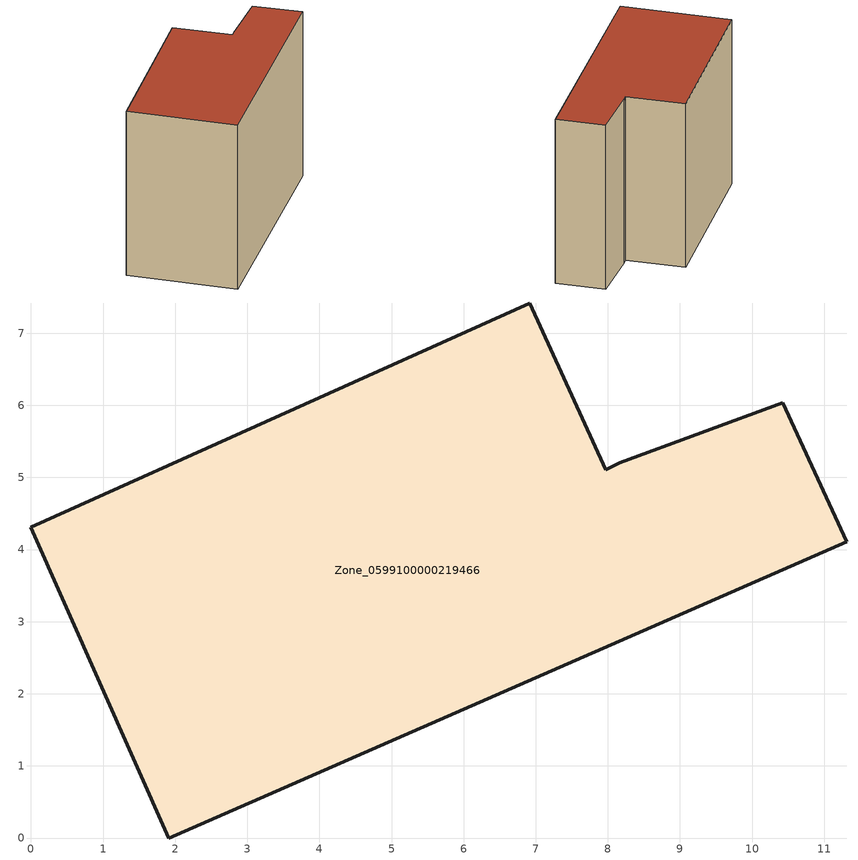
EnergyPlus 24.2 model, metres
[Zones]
Zone_0599100000219466
 floor ground (C_G): 8.17,5.2 10.43,6.04 11.31,4.11 1.91,0 0,4.31 6.92,7.42 7.97,5.11 z3.24
 wall outside (C_F): 1.91,0 11.31,4.11 10.43,6.04 8.17,5.2 7.97,5.11 6.92,7.42 0,4.31 1.91,0 z3.24:10.82
 roof outside (C_R): 10.43,6.04 8.17,5.2 7.97,5.11 6.92,7.42 0,4.31 1.91,0 11.31,4.11 z10.82
[BUILDING]
Pand.0599100000219466: North Axis=0; Terrain=City; Loads Convergence Tolerance Value=0.04; Temperature Convergence Tolerance Value=0.4; Solar Distribution=FullExterior; Maximum Number of Warmup Days=25; Minimum Number of Warmup Days=1
[Site:Location]
Rotterdam.The.Hague.AP_ZH_NLD Design_Conditions: Latitude=51.96; Longitude=4.45; Time Zone=1; Elevation=-4.5
[SITE:GROUNDTEMPERATURE:BUILDINGSURFACE]
18, 18, 18, 18, 18, 18, 18, 18, 18, 18, 18, 18
[MATERIAL] Thermal Absorptance=0.9; Solar Absorptance=0.7; Visible Absorptance=0.7
Name | Roughness | Thickness | Conductivity | Density | Specific Heat
G.TI.1946 | MediumSmooth | 0.15 | 1 | 540 | 1210
F.TI.1946 | Rough | 0.3 | 0.857143 | 1920 | 840
R.TI.1946 | MediumRough | 0.2 | 0.1 | 1500 | 1000
[CONSTRUCTION]
C_G: G.TI.1946
C_F: F.TI.1946
C_R: R.TI.1946
[ZONE]
Zone_0599100000219466: Type=1; Multiplier=1; Ceiling Height=Autocalculate; Volume=Autocalculate; Floor Area=autocalculate; Part of Total Floor Area=Yes
[ZONEINFILTRATION:DESIGNFLOWRATE]
Infil_Zone_0599100000219466: Zone or ZoneList or Space or SpaceList=Zone_0599100000219466; Schedule=AlwaysOn; Design Flow Rate Calculation Method=Flow/Area; Flow Rate per Floor Area=0.003; Constant Term Coefficient=1; Temperature Term Coefficient=0; Velocity Term Coefficient=0; Velocity Squared Term Coefficient=0
[HVACTEMPLATE:ZONE:IDEALLOADSAIRSYSTEM]
Zone_0599100000219466: Maximum Heating Supply Air Temperature=50; Minimum Cooling Supply Air Temperature=13; Maximum Heating Supply Air Humidity Ratio=0.0156; Minimum Cooling Supply Air Humidity Ratio=0.0077; Heating Limit=NoLimit; Cooling Limit=NoLimit; Dehumidification Control Type=ConstantSensibleHeatRatio; Cooling Sensible Heat Ratio=0.7; Dehumidification Setpoint=60; Humidification Control Type=None; Humidification Setpoint=30; Outdoor Air Method=None; Outdoor Air Flow Rate per Person=0.00944; Outdoor Air Flow Rate per Zone Floor Area=0; Outdoor Air Flow Rate per Zone=0; Demand Controlled Ventilation Type=None; Outdoor Air Economizer Type=NoEconomizer; Heat Recovery Type=None; Sensible Heat Recovery Effectiveness=0.7; Latent Heat Recovery Effectiveness=0.65
[ZONECONTROL:THERMOSTAT]
ThermostatControl_Zone_0599100000219466: Zone or ZoneList=Zone_0599100000219466; Control Type Schedule=DualSetpointControlType; Control 1=Thermostat_Zone_0599100000219466; Temperature Difference Between Cutout And Setpoint=0
[THERMOSTATSETPOINT:DUALSETPOINT]
Thermostat_Zone_0599100000219466: Heating Setpoint Temperature Schedule=HeatingSetpoint_Zone_0599100000219466; Cooling Setpoint Temperature Schedule=CoolingSetpoint_Zone_0599100000219466
[SCHEDULE:COMPACT]
HeatingSetpoint_Zone_0599100000219466: Through: 12/31, For: AllDays, Until: 24:00, 21
CoolingSetpoint_Zone_0599100000219466: Through: 12/31, For: AllDays, Until: 24:00, 24
DualSetpointControlType: Through: 12/31, For: AllDays, Until: 24:00, 4
AlwaysOn: Through: 12/31, For: AllDays, Until: 24:00, 1
